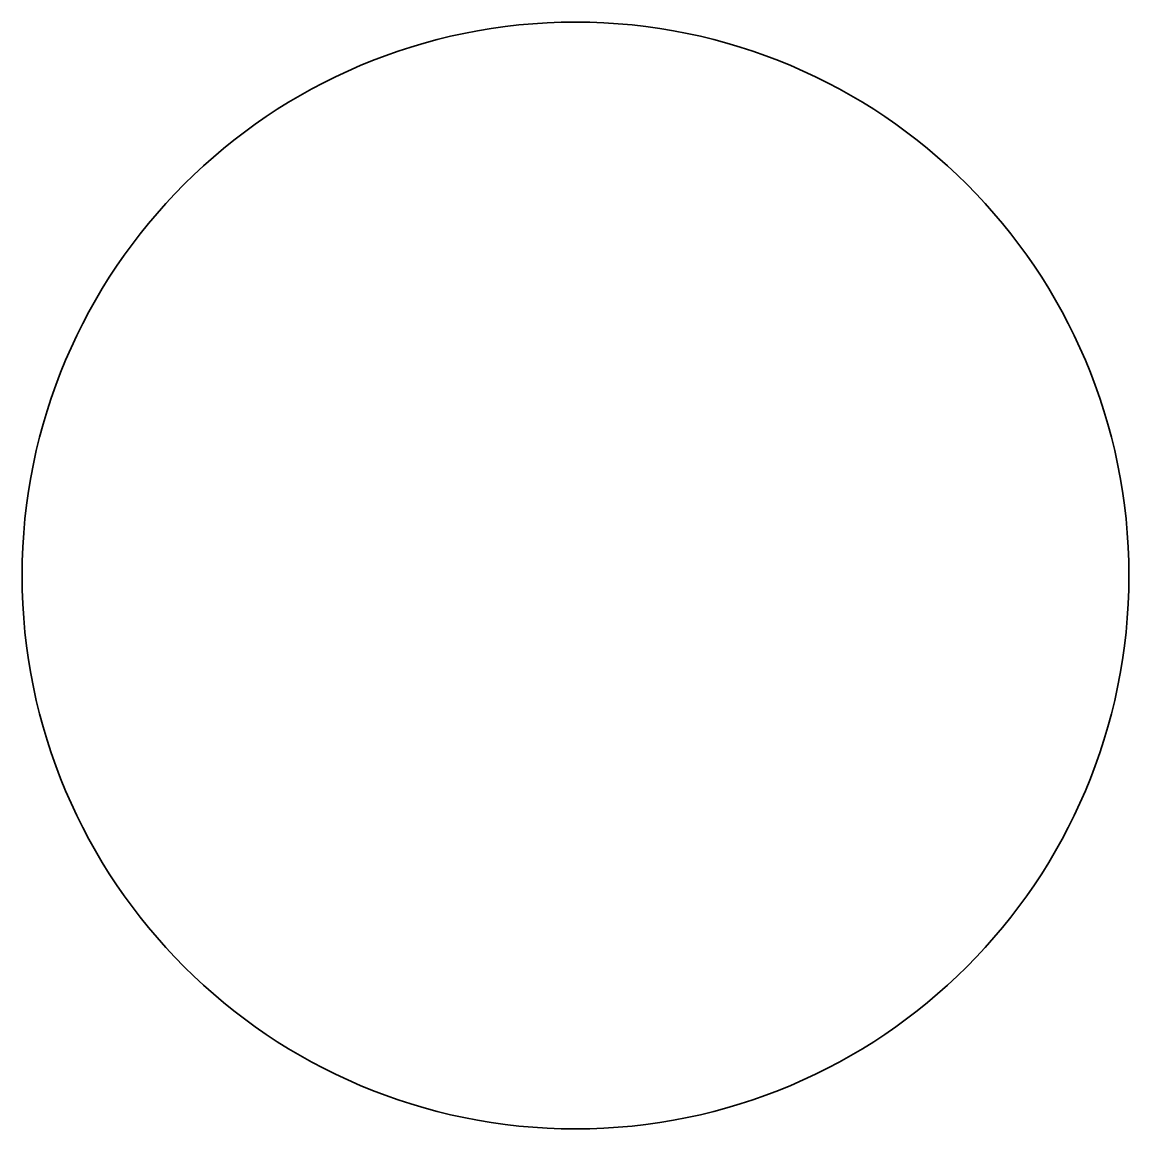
# Model space of a CAD drawing. Extents: x 87.5 to 151.5, y 17.5 to 81.5.
import ezdxf

# ---------------------------------------------------------------- set-up
doc = ezdxf.new("R2010")
doc.units = 0

msp = doc.modelspace()

# ---------------------------------------------------------------- linework, layer by layer
at = {"color": 7, "lineweight": 35}
msp.add_circle((119.5, 49.501007), 32, dxfattribs=at)

doc.saveas('drawing.dxf')
